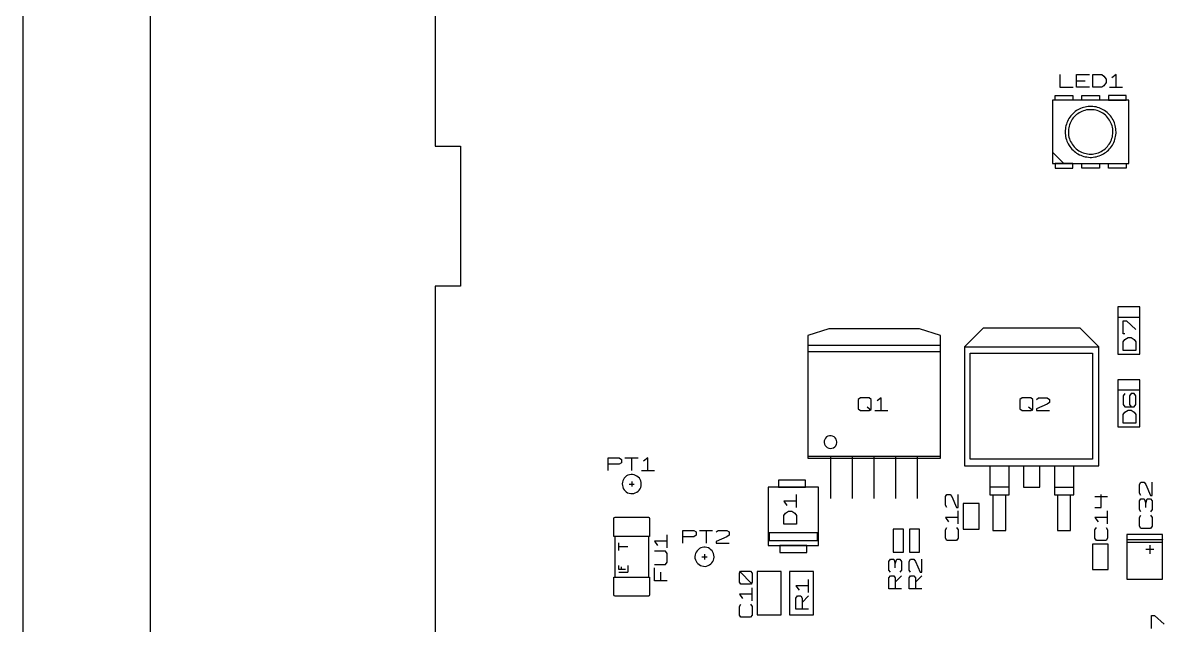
# Model space of a CAD drawing. Extents: x -92 to 503, y -336 to 505.
# Drawn here: x -91.7 to 162.1, y 114.1 to 248.1 of the extents above; entities that cross this region are included whole.
import ezdxf

# ---------------------------------------------------------------- set-up
doc = ezdxf.new("R2010")
doc.units = 0
doc.layers.add('1', color=1, linetype='CONTINUOUS')

msp = doc.modelspace()

# ---------------------------------------------------------------- linework, layer by layer
at = {"layer": '1'}
for p, q in [((-91.65, 504.57), (-91.65, -335.7)), ((-63.35, 476.1), (-63.35, -307.23)), ((0, 316.07), (0, 220.67)), ((138.93, 236.57), (138.93, 233.75)), ((142.6, 233.75), (142.6, 236.57)), ((142.6, 236.57), (145.53, 236.57)), ((146.28, 233.75), (146.28, 236.57)), ((146.28, 236.57), (148.23, 236.57)), ((148.23, 236.57), (148.7, 236.22)), ((148.7, 236.22), (149.2, 235.52)), ((151.43, 236.57), (150.45, 235.87)), ((151.43, 233.75), (151.43, 236.57)), ((138.93, 233.75), (141.85, 233.75)), ((142.6, 235.15), (144.55, 235.15)), ((145.53, 233.75), (142.6, 233.75)), ((148.23, 233.75), (146.28, 233.75)), ((148.7, 234.1), (148.23, 233.75)), ((149.2, 234.8), (148.7, 234.1)), ((149.2, 235.52), (149.2, 234.8)), ((149.98, 233.75), (152.88, 233.75)), ((137.85, 230.9), (137.85, 231.9)), ((137.85, 231.9), (141.8, 231.9)), ((141.8, 231.9), (141.8, 230.9)), ((143.78, 230.9), (143.78, 231.9)), ((143.78, 231.9), (147.75, 231.9)), ((147.75, 231.9), (147.75, 230.9)), ((153.68, 231.9), (149.73, 231.9)), ((149.73, 231.9), (149.73, 230.9)), ((153.68, 230.9), (153.68, 231.9)), ((154.25, 230.9), (137.28, 230.9)), ((137.28, 230.9), (137.28, 216.77)), ((141.8, 230.9), (137.85, 230.9)), ((142.63, 228.55), (142.35, 228.35)), ((142.93, 228.72), (142.63, 228.55)), ((143.23, 228.9), (142.93, 228.72)), ((143.55, 229.05), (143.23, 228.9)), ((143.83, 228.4), (143.53, 228.25)), ((143.88, 229.17), (143.55, 229.05)), ((147.75, 230.9), (143.78, 230.9)), ((144.15, 228.52), (143.83, 228.4)), ((144.2, 229.27), (143.88, 229.17)), ((144.5, 228.62), (144.15, 228.52)), ((144.55, 229.35), (144.2, 229.27)), ((144.83, 228.7), (144.5, 228.62)), ((144.88, 229.42), (144.55, 229.35)), ((145.18, 228.75), (144.83, 228.7)), ((145.23, 229.47), (144.88, 229.42)), ((145.53, 228.77), (145.18, 228.75)), ((145.58, 229.5), (145.23, 229.47)), ((145.88, 228.77), (145.53, 228.77)), ((145.93, 229.5), (145.58, 229.5)), ((146.23, 228.77), (145.88, 228.77)), ((146.28, 229.47), (145.93, 229.5)), ((146.55, 228.72), (146.23, 228.77)), ((146.63, 229.42), (146.28, 229.47)), ((146.9, 228.65), (146.55, 228.72)), ((146.98, 229.37), (146.63, 229.42)), ((147.25, 228.55), (146.9, 228.65)), ((147.3, 229.27), (146.98, 229.37)), ((147.58, 228.45), (147.25, 228.55)), ((147.63, 229.17), (147.3, 229.27)), ((147.9, 228.3), (147.58, 228.45)), ((147.95, 229.05), (147.63, 229.17)), ((148.28, 228.9), (147.95, 229.05)), ((148.58, 228.75), (148.28, 228.9)), ((148.88, 228.55), (148.58, 228.75)), ((149.18, 228.35), (148.88, 228.55)), ((149.73, 230.9), (153.68, 230.9)), ((154.25, 216.77), (154.25, 230.9)), ((140.48, 225.87), (140.38, 225.52)), ((140.63, 226.17), (140.48, 225.87)), ((140.78, 226.5), (140.63, 226.17)), ((140.95, 226.8), (140.78, 226.5)), ((141.13, 227.1), (140.95, 226.8)), ((141.35, 227.37), (141.13, 227.1)), ((141.35, 226.05), (141.2, 225.75)), ((141.58, 227.62), (141.35, 227.37)), ((141.5, 226.35), (141.35, 226.05)), ((141.7, 226.65), (141.5, 226.35)), ((141.83, 227.87), (141.58, 227.62)), ((141.9, 226.92), (141.7, 226.65)), ((142.08, 228.12), (141.83, 227.87)), ((142.13, 227.2), (141.9, 226.92)), ((142.35, 228.35), (142.08, 228.12)), ((142.38, 227.45), (142.13, 227.2)), ((142.65, 227.67), (142.38, 227.45)), ((142.93, 227.87), (142.65, 227.67)), ((143.2, 228.07), (142.93, 227.87)), ((143.53, 228.25), (143.2, 228.07)), ((148.2, 228.15), (147.9, 228.3)), ((148.5, 227.97), (148.2, 228.15)), ((148.78, 227.75), (148.5, 227.97)), ((149.05, 227.55), (148.78, 227.75)), ((149.3, 227.3), (149.05, 227.55)), ((149.45, 228.12), (149.18, 228.35)), ((149.53, 227.05), (149.3, 227.3)), ((149.7, 227.9), (149.45, 228.12)), ((149.75, 226.77), (149.53, 227.05)), ((149.95, 227.65), (149.7, 227.9)), ((149.95, 226.47), (149.75, 226.77)), ((150.18, 227.37), (149.95, 227.65)), ((150.13, 226.17), (149.95, 226.47)), ((150.28, 225.87), (150.13, 226.17)), ((150.38, 227.1), (150.18, 227.37)), ((150.4, 225.55), (150.28, 225.87)), ((150.58, 226.82), (150.38, 227.1)), ((150.75, 226.52), (150.58, 226.82)), ((150.9, 226.2), (150.75, 226.52)), ((151.05, 225.87), (150.9, 226.2)), ((151.15, 225.55), (151.05, 225.87)), ((140.13, 224.17), (140.1, 223.82)), ((140.1, 223.82), (140.13, 223.47)), ((140.15, 224.5), (140.13, 224.17)), ((140.13, 223.47), (140.15, 223.12)), ((140.2, 224.85), (140.15, 224.5)), ((140.28, 225.2), (140.2, 224.85)), ((140.38, 225.52), (140.28, 225.2)), ((140.85, 224.4), (140.83, 224.05)), ((140.83, 224.05), (140.83, 223.7)), ((140.83, 223.7), (140.83, 223.35)), ((140.83, 223.35), (140.88, 223)), ((140.9, 224.75), (140.85, 224.4)), ((140.98, 225.07), (140.9, 224.75)), ((141.08, 225.42), (140.98, 225.07)), ((141.2, 225.75), (141.08, 225.42)), ((150.53, 225.2), (150.4, 225.55)), ((150.6, 224.87), (150.53, 225.2)), ((150.68, 224.52), (150.6, 224.87)), ((150.65, 223.07), (150.7, 223.42)), ((150.7, 224.17), (150.68, 224.52)), ((150.73, 223.82), (150.7, 224.17)), ((150.7, 223.42), (150.73, 223.77)), ((150.73, 223.77), (150.73, 223.82)), ((151.25, 225.22), (151.15, 225.55)), ((151.33, 224.87), (151.25, 225.22)), ((151.38, 224.52), (151.33, 224.87)), ((151.4, 224.17), (151.38, 224.52)), ((151.38, 223.17), (151.43, 223.52)), ((151.43, 223.82), (151.4, 224.17)), ((151.43, 223.52), (151.43, 223.82)), ((140.15, 223.12), (140.2, 222.77)), ((140.2, 222.77), (140.28, 222.42)), ((140.28, 222.42), (140.38, 222.1)), ((140.38, 222.1), (140.5, 221.77)), ((140.5, 221.77), (140.63, 221.45)), ((140.63, 221.45), (140.8, 221.15)), ((140.8, 221.15), (140.98, 220.82)), ((140.88, 223), (140.95, 222.67)), ((140.95, 222.67), (141.05, 222.32)), ((140.98, 220.82), (141.15, 220.55)), ((141.05, 222.32), (141.18, 222)), ((141.18, 222), (141.3, 221.67)), ((141.3, 221.67), (141.48, 221.37)), ((141.48, 221.37), (141.65, 221.07)), ((141.65, 221.07), (141.85, 220.8)), ((141.85, 220.8), (142.08, 220.52)), ((149.5, 220.57), (149.7, 220.85)), ((149.7, 220.85), (149.9, 221.12)), ((149.9, 221.12), (150.1, 221.42)), ((150.1, 221.42), (150.25, 221.75)), ((150.25, 221.75), (150.38, 222.05)), ((150.38, 222.05), (150.5, 222.4)), ((150.4, 220.6), (150.6, 220.9)), ((150.5, 222.4), (150.6, 222.72)), ((150.6, 222.72), (150.65, 223.07)), ((150.6, 220.9), (150.78, 221.2)), ((150.78, 221.2), (150.93, 221.5)), ((150.93, 221.5), (151.05, 221.82)), ((151.05, 221.82), (151.18, 222.15)), ((151.18, 222.15), (151.25, 222.5)), ((151.25, 222.5), (151.33, 222.82)), ((151.33, 222.82), (151.38, 223.17)), ((0, 220.67), (5.65, 220.67)), ((5.65, 220.67), (5.65, 189.55)), ((139.83, 216.77), (137.28, 219.3)), ((141.15, 220.55), (141.38, 220.27)), ((141.38, 220.27), (141.6, 220)), ((141.6, 220), (141.85, 219.75)), ((141.85, 219.75), (142.1, 219.52)), ((142.08, 220.52), (142.33, 220.27)), ((142.1, 219.52), (142.38, 219.3)), ((142.33, 220.27), (142.58, 220.05)), ((142.38, 219.3), (142.65, 219.1)), ((142.58, 220.05), (142.85, 219.82)), ((142.65, 219.1), (142.95, 218.92)), ((142.85, 219.82), (143.15, 219.62)), ((142.95, 218.92), (143.28, 218.75)), ((143.15, 219.62), (143.45, 219.45)), ((143.28, 218.75), (143.58, 218.62)), ((143.45, 219.45), (143.75, 219.3)), ((143.58, 218.62), (143.9, 218.5)), ((143.75, 219.3), (144.08, 219.17)), ((143.9, 218.5), (144.25, 218.37)), ((144.08, 219.17), (144.43, 219.07)), ((144.25, 218.37), (144.58, 218.3)), ((144.43, 219.07), (144.75, 219)), ((144.58, 218.3), (144.93, 218.25)), ((144.75, 219), (145.1, 218.92)), ((144.93, 218.25), (145.28, 218.2)), ((145.1, 218.92), (145.45, 218.9)), ((145.45, 218.9), (145.8, 218.87)), ((145.8, 218.87), (146.15, 218.9)), ((146.15, 218.9), (146.5, 218.95)), ((146.33, 218.2), (146.68, 218.25)), ((146.5, 218.95), (146.83, 219)), ((146.68, 218.25), (147, 218.32)), ((146.83, 219), (147.18, 219.1)), ((147, 218.32), (147.35, 218.4)), ((147.18, 219.1), (147.5, 219.2)), ((147.35, 218.4), (147.68, 218.5)), ((147.5, 219.2), (147.83, 219.32)), ((147.68, 218.5), (148, 218.65)), ((147.83, 219.32), (148.13, 219.5)), ((148, 218.65), (148.33, 218.77)), ((148.13, 219.5), (148.43, 219.67)), ((148.33, 218.77), (148.63, 218.95)), ((148.43, 219.67), (148.73, 219.87)), ((148.63, 218.95), (148.93, 219.15)), ((148.73, 219.87), (149, 220.07)), ((148.93, 219.15), (149.2, 219.35)), ((149, 220.07), (149.25, 220.32)), ((149.2, 219.35), (149.48, 219.55)), ((149.25, 220.32), (149.5, 220.57)), ((149.48, 219.55), (149.73, 219.8)), ((149.73, 219.8), (149.98, 220.05)), ((149.98, 220.05), (150.2, 220.32)), ((150.2, 220.32), (150.4, 220.6)), ((137.28, 216.77), (154.25, 216.77)), ((141.8, 216.77), (137.85, 216.77)), ((137.85, 216.77), (137.85, 215.77)), ((137.85, 215.77), (141.8, 215.77)), ((141.8, 215.77), (141.8, 216.77)), ((143.78, 216.77), (147.75, 216.77)), ((143.78, 215.77), (143.78, 216.77)), ((147.75, 215.77), (143.78, 215.77)), ((145.28, 218.2), (145.63, 218.17)), ((145.63, 218.17), (145.98, 218.17)), ((145.98, 218.17), (146.33, 218.2)), ((147.75, 216.77), (147.75, 215.77)), ((149.73, 215.77), (149.73, 216.77)), ((149.73, 216.77), (153.68, 216.77)), ((153.68, 215.77), (149.73, 215.77)), ((153.68, 216.77), (153.68, 215.77)), ((5.65, 189.55), (0, 189.55)), ((0, 189.55), (0, 94.15)), ((156.68, 184.9), (151.78, 184.9)), ((151.78, 184.9), (151.78, 174.4)), ((156.68, 174.4), (156.68, 184.9)), ((121.9, 180.2), (117.75, 176.05)), ((143.45, 180.2), (121.9, 180.2)), ((147.57, 176.05), (143.45, 180.2)), ((156.68, 182.52), (151.78, 182.52)), ((153, 178.9), (153, 181.8)), ((153, 181.8), (153.73, 181.8)), ((153.73, 181.8), (155.83, 179.87)), ((87.57, 180.02), (82.9, 178.57)), ((82.9, 178.57), (82.9, 151.27)), ((107.7, 180.02), (87.57, 180.02)), ((112.37, 178.57), (107.7, 180.02)), ((112.37, 151.27), (112.37, 178.57)), ((153.35, 178.9), (153, 178.9)), ((153, 177.15), (153.35, 177.65)), ((153.35, 177.65), (154.08, 178.12)), ((154.08, 178.12), (154.78, 178.12)), ((154.78, 178.12), (155.48, 177.65)), ((155.48, 177.65), (155.83, 177.15)), ((82.9, 176.42), (112.37, 176.42)), ((117.75, 176.05), (147.57, 176.05)), ((117.75, 176.05), (117.75, 149.6)), ((147.57, 149.6), (147.57, 176.05)), ((153, 175.22), (153, 177.15)), ((155.83, 175.22), (153, 175.22)), ((155.83, 177.15), (155.83, 175.22)), ((82.9, 174.97), (112.37, 174.97)), ((119, 151.02), (119, 174.62)), ((119, 174.62), (146.17, 174.62)), ((146.17, 174.62), (146.17, 151.02)), ((151.78, 174.4), (156.68, 174.4)), ((156.68, 168.72), (151.78, 168.72)), ((151.78, 168.72), (151.78, 158.25)), ((156.68, 158.25), (156.68, 168.72)), ((156.68, 166.37), (151.78, 166.37)), ((153.35, 165.65), (153, 165.15)), ((153, 165.15), (153, 163.22)), ((154.78, 165.65), (154.43, 165.15)), ((154.43, 165.15), (154.43, 163.22)), ((155.48, 165.65), (154.78, 165.65)), ((155.83, 165.15), (155.48, 165.65)), ((155.83, 163.22), (155.83, 165.15)), ((94.57, 164.7), (94.1, 164.35)), ((94.1, 164.35), (94.1, 162.22)), ((96.52, 164.7), (94.57, 164.7)), ((97, 161.87), (96.05, 162.6)), ((97, 164.35), (96.52, 164.7)), ((97, 162.22), (97, 164.35)), ((99.22, 164.7), (98.27, 164)), ((99.22, 161.87), (99.22, 164.7)), ((130.52, 164.7), (130.02, 164.35)), ((130.02, 164.35), (130.02, 162.22)), ((132.45, 164.7), (130.52, 164.7)), ((132.95, 161.87), (131.97, 162.6)), ((132.95, 164.35), (132.45, 164.7)), ((132.95, 162.22), (132.95, 164.35)), ((133.7, 164.35), (134.2, 164.7)), ((136.12, 163.3), (133.7, 162.22)), ((134.2, 164.7), (136.12, 164.7)), ((136.12, 164.7), (136.62, 164.35)), ((136.62, 163.65), (136.12, 163.3)), ((136.62, 164.35), (136.62, 163.65)), ((153, 163.22), (153.35, 162.72)), ((153.35, 162.72), (155.48, 162.72)), ((154.43, 163.22), (154.78, 162.72)), ((155.48, 162.72), (155.83, 163.22)), ((94.1, 162.22), (94.57, 161.87)), ((94.57, 161.87), (96.52, 161.87)), ((96.52, 161.87), (97, 162.22)), ((97.77, 161.87), (100.7, 161.87)), ((130.02, 162.22), (130.52, 161.87)), ((130.52, 161.87), (132.45, 161.87)), ((132.45, 161.87), (132.95, 162.22)), ((133.7, 162.22), (133.7, 161.87)), ((133.7, 161.87), (136.62, 161.87)), ((153, 161), (153.35, 161.47)), ((153, 159.05), (153, 161)), ((153.35, 161.47), (154.08, 161.97)), ((154.08, 161.97), (154.78, 161.97)), ((154.78, 161.97), (155.48, 161.47)), ((155.48, 161.47), (155.83, 161)), ((155.83, 161), (155.83, 159.05)), ((151.78, 158.25), (156.68, 158.25)), ((155.83, 159.05), (153, 159.05)), ((86.55, 155.12), (86.52, 154.77)), ((86.65, 155.45), (86.55, 155.12)), ((86.82, 155.75), (86.65, 155.45)), ((87.07, 156), (86.82, 155.75)), ((87.37, 156.17), (87.07, 156)), ((87.72, 156.25), (87.37, 156.17)), ((88.07, 156.27), (87.72, 156.25)), ((88.4, 156.2), (88.07, 156.27)), ((88.72, 156.05), (88.4, 156.2)), ((88.97, 155.82), (88.72, 156.05)), ((89.17, 155.52), (88.97, 155.82)), ((89.3, 155.2), (89.17, 155.52)), ((89.35, 154.87), (89.3, 155.2)), ((89.35, 154.7), (89.35, 154.87)), ((86.52, 154.77), (86.6, 154.42)), ((86.6, 154.42), (86.72, 154.12)), ((86.72, 154.12), (86.95, 153.85)), ((86.95, 153.85), (87.22, 153.62)), ((87.22, 153.62), (87.55, 153.5)), ((87.55, 153.5), (87.9, 153.45)), ((87.9, 153.45), (88.25, 153.47)), ((88.25, 153.47), (88.57, 153.6)), ((88.57, 153.6), (88.87, 153.8)), ((88.87, 153.8), (89.1, 154.05)), ((89.1, 154.05), (89.25, 154.37)), ((89.25, 154.37), (89.35, 154.7)), ((38.53, 148.5), (38.53, 151.32)), ((38.53, 151.32), (40.95, 151.32)), ((40.95, 149.92), (38.53, 149.92)), ((40.95, 151.32), (41.45, 150.97)), ((41.45, 150.27), (40.95, 149.92)), ((41.45, 150.97), (41.45, 150.27)), ((42.2, 151.32), (45.13, 151.32)), ((43.68, 151.32), (43.68, 148.5)), ((47.35, 151.32), (46.38, 150.62)), ((47.35, 148.5), (47.35, 151.32)), ((82.9, 151.7), (112.37, 151.7)), ((82.9, 151.27), (112.37, 151.27)), ((88.02, 142.3), (88.02, 151.62)), ((92.82, 142.3), (92.82, 151.62)), ((97.62, 142.3), (97.62, 151.62)), ((102.45, 142.3), (102.45, 151.62)), ((107.25, 142.3), (107.25, 151.62)), ((146.17, 151.02), (119, 151.02)), ((42.6, 147.32), (42.33, 147.1)), ((42.6, 147.32), (42.33, 147.1)), ((42.9, 147.47), (42.6, 147.32)), ((42.9, 147.47), (42.6, 147.32)), ((43.25, 147.57), (42.9, 147.47)), ((43.25, 147.57), (42.9, 147.47)), ((43.58, 147.65), (43.25, 147.57)), ((43.58, 147.65), (43.25, 147.57)), ((43.93, 147.62), (43.58, 147.65)), ((43.93, 147.62), (43.58, 147.65)), ((44.28, 147.57), (43.93, 147.62)), ((44.28, 147.57), (43.93, 147.62)), ((44.6, 147.45), (44.28, 147.57)), ((44.6, 147.45), (44.28, 147.57)), ((44.9, 147.3), (44.6, 147.45)), ((44.9, 147.3), (44.6, 147.45)), ((45.18, 147.07), (44.9, 147.3)), ((45.18, 147.07), (44.9, 147.3)), ((45.9, 148.5), (48.8, 148.5)), ((117.75, 149.6), (147.57, 149.6)), ((117.75, 149.6), (123.32, 149.6)), ((123.32, 149.6), (123.32, 143.1)), ((127.65, 143.1), (127.65, 149.6)), ((127.65, 149.6), (130.87, 149.6)), ((130.87, 149.6), (130.87, 144.8)), ((134.47, 144.8), (134.47, 149.6)), ((134.47, 149.6), (137.87, 149.6)), ((137.7, 149.6), (137.7, 143.1)), ((142.02, 143.1), (142.02, 149.6)), ((142.02, 149.6), (147.57, 149.6)), ((41.65, 145.9), (41.63, 145.57)), ((41.65, 145.9), (41.63, 145.57)), ((41.63, 145.57), (41.65, 145.22)), ((41.63, 145.57), (41.65, 145.22)), ((41.75, 146.25), (41.65, 145.9)), ((41.75, 146.25), (41.65, 145.9)), ((41.65, 145.22), (41.73, 144.87)), ((41.65, 145.22), (41.73, 144.87)), ((41.73, 144.87), (41.85, 144.55)), ((41.73, 144.87), (41.85, 144.55)), ((41.9, 146.55), (41.75, 146.25)), ((41.9, 146.55), (41.75, 146.25)), ((42.08, 146.85), (41.9, 146.55)), ((42.08, 146.85), (41.9, 146.55)), ((42.33, 147.1), (42.08, 146.85)), ((42.33, 147.1), (42.08, 146.85)), ((43.18, 145.52), (44.3, 145.52)), ((43.75, 146.1), (43.75, 144.95)), ((45.43, 146.82), (45.18, 147.07)), ((45.43, 146.82), (45.18, 147.07)), ((45.6, 146.52), (45.43, 146.82)), ((45.6, 146.52), (45.43, 146.82)), ((45.58, 144.45), (45.73, 144.75)), ((45.58, 144.45), (45.73, 144.75)), ((45.75, 146.2), (45.6, 146.52)), ((45.75, 146.2), (45.6, 146.52)), ((45.73, 144.75), (45.83, 145.1)), ((45.73, 144.75), (45.83, 145.1)), ((45.83, 145.87), (45.75, 146.2)), ((45.83, 145.87), (45.75, 146.2)), ((45.85, 145.52), (45.83, 145.87)), ((45.85, 145.52), (45.83, 145.87)), ((45.83, 145.1), (45.85, 145.45)), ((45.83, 145.1), (45.85, 145.45)), ((45.85, 145.45), (45.85, 145.52)), ((45.85, 145.45), (45.85, 145.52)), ((74.1, 144.85), (74.1, 131.82)), ((85.25, 144.85), (74.1, 144.85)), ((82.38, 146.4), (76.4, 146.4)), ((76.4, 146.4), (76.4, 144.85)), ((76.4, 144.85), (82.38, 144.85)), ((82.38, 144.85), (82.38, 146.4)), ((85.25, 131.82), (85.25, 144.85)), ((127.65, 144.8), (123.32, 144.8)), ((130.87, 144.8), (134.47, 144.8)), ((137.7, 144.8), (142.02, 144.8)), ((156.6, 145.43), (156.95, 145.93)), ((156.6, 143.5), (156.6, 145.43)), ((156.95, 145.93), (157.65, 145.93)), ((157.65, 145.93), (158.02, 145.43)), ((158.02, 145.43), (159.07, 143)), ((159.42, 143), (159.42, 145.93)), ((41.85, 144.55), (42.03, 144.25)), ((41.85, 144.55), (42.03, 144.25)), ((42.03, 144.25), (42.28, 144)), ((42.03, 144.25), (42.28, 144)), ((42.28, 144), (42.53, 143.77)), ((42.28, 144), (42.53, 143.77)), ((42.53, 143.77), (42.83, 143.6)), ((42.53, 143.77), (42.83, 143.6)), ((42.83, 143.6), (43.18, 143.47)), ((42.83, 143.6), (43.18, 143.47)), ((43.18, 143.47), (43.5, 143.42)), ((43.18, 143.47), (43.5, 143.42)), ((43.5, 143.42), (43.85, 143.4)), ((43.5, 143.42), (43.85, 143.4)), ((43.85, 143.4), (44.2, 143.45)), ((43.85, 143.4), (44.2, 143.45)), ((44.2, 143.45), (44.53, 143.55)), ((44.2, 143.45), (44.53, 143.55)), ((44.53, 143.55), (44.85, 143.7)), ((44.53, 143.55), (44.85, 143.7)), ((44.85, 143.7), (45.13, 143.92)), ((44.85, 143.7), (45.13, 143.92)), ((45.13, 143.92), (45.38, 144.17)), ((45.13, 143.92), (45.38, 144.17)), ((45.38, 144.17), (45.58, 144.45)), ((45.38, 144.17), (45.58, 144.45)), ((80.38, 140.27), (80.38, 143.17)), ((113.48, 142.75), (113.83, 143.22)), ((113.48, 140.8), (113.48, 142.75)), ((113.83, 143.22), (114.55, 143.22)), ((114.55, 143.22), (114.9, 142.75)), ((114.9, 142.75), (115.95, 140.32)), ((116.3, 140.32), (116.3, 143.22)), ((123.32, 143.1), (124.05, 143.1)), ((123.5, 143.1), (127.47, 143.1)), ((124.05, 143.1), (124.05, 135.17)), ((126.92, 135.17), (126.92, 143.1)), ((126.92, 143.1), (127.65, 143.1)), ((137.7, 143.1), (138.42, 143.1)), ((137.87, 143.1), (141.82, 143.1)), ((138.42, 143.1), (138.42, 135.17)), ((141.3, 135.17), (141.3, 143.1)), ((141.3, 143.1), (142.02, 143.1)), ((146.73, 142.75), (149.55, 142.75)), ((148.13, 140.32), (148.13, 143.22)), ((156.95, 143), (156.6, 143.5)), ((156.6, 141.75), (156.95, 142.25)), ((156.95, 142.25), (157.65, 142.25)), ((157.65, 142.25), (158.02, 141.28)), ((158.02, 141.28), (158.37, 142.25)), ((158.37, 142.25), (159.07, 142.25)), ((159.07, 143), (159.42, 143)), ((159.07, 142.25), (159.42, 141.75)), ((80.38, 141.72), (77.55, 141.72)), ((77.55, 141.72), (78.25, 140.75)), ((113.83, 140.32), (113.48, 140.8)), ((115.95, 140.32), (116.3, 140.32)), ((117.43, 141.17), (117.43, 135.5)), ((120.98, 141.17), (117.43, 141.17)), ((120.98, 135.5), (120.98, 141.17)), ((146.73, 140.32), (148.13, 140.32)), ((156.6, 139.83), (156.6, 141.75)), ((156.95, 139.33), (156.6, 139.83)), ((158.02, 140.3), (158.02, 141.28)), ((159.42, 139.83), (159.07, 139.33)), ((159.42, 141.75), (159.42, 139.83)), ((39.78, 137.85), (39.85, 138.05)), ((39.78, 133.87), (39.78, 137.85)), ((39.85, 138.05), (40.05, 138.12)), ((40.05, 138.12), (43.75, 138.12)), ((43.75, 138.12), (47.43, 138.12)), ((47.43, 138.12), (47.63, 138.05)), ((47.63, 138.05), (47.7, 137.85)), ((47.7, 137.85), (47.7, 133.87)), ((77.55, 138.52), (77.9, 139.02)), ((77.55, 136.6), (77.55, 138.52)), ((77.9, 139.02), (78.6, 139.5)), ((78.6, 139.5), (79.33, 139.5)), ((79.33, 139.5), (80.03, 139.02)), ((80.03, 139.02), (80.38, 138.52)), ((80.38, 138.52), (80.38, 136.6)), ((116.3, 138.1), (113.48, 138.1)), ((113.48, 138.1), (114.2, 137.12)), ((116.3, 136.65), (116.3, 139.55)), ((149.55, 138.1), (146.73, 138.1)), ((146.73, 138.1), (147.43, 137.12)), ((149.55, 136.65), (149.55, 139.55)), ((156.6, 138.08), (156.95, 138.58)), ((156.6, 136.15), (156.6, 138.08)), ((159.07, 138.58), (159.42, 138.08)), ((159.42, 138.08), (159.42, 136.15)), ((55.13, 132.4), (55.13, 135.22)), ((55.13, 135.22), (57.55, 135.22)), ((57.55, 135.22), (58.05, 134.87)), ((58.05, 134.87), (58.05, 134.17)), ((58.8, 135.22), (61.73, 135.22)), ((60.25, 135.22), (60.25, 132.4)), ((62.48, 134.87), (62.98, 135.22)), ((62.98, 135.22), (64.9, 135.22)), ((64.9, 135.22), (65.4, 134.87)), ((65.4, 134.87), (65.4, 134.17)), ((85.05, 134.65), (74.3, 134.65)), ((74.3, 134.65), (74.3, 132.95)), ((80.38, 136.6), (77.55, 136.6)), ((85.05, 132.95), (85.05, 134.65)), ((101.9, 135.5), (101.9, 130.4)), ((104.15, 135.5), (101.9, 135.5)), ((104.15, 130.4), (104.15, 135.5)), ((107.75, 135.5), (105.5, 135.5)), ((105.5, 135.5), (105.5, 130.4)), ((107.75, 130.4), (107.75, 135.5)), ((113.48, 135.37), (113.83, 135.87)), ((113.48, 133.45), (113.48, 135.37)), ((115.95, 135.87), (116.3, 135.37)), ((116.3, 135.37), (116.3, 133.45)), ((117.43, 135.5), (120.98, 135.5)), ((124.05, 135.17), (126.92, 135.17)), ((138.42, 135.17), (141.3, 135.17)), ((146.73, 135.37), (147.08, 135.87)), ((146.73, 133.45), (146.73, 135.37)), ((149.2, 135.87), (149.55, 135.37)), ((149.55, 135.37), (149.55, 133.45)), ((156.95, 135.65), (156.6, 136.15)), ((159.07, 135.65), (156.95, 135.65)), ((159.42, 136.15), (159.07, 135.65)), ((47.7, 133.87), (39.78, 133.87)), ((40.05, 124.82), (40.05, 133.87)), ((40.9, 130.77), (40.9, 132.47)), ((47.43, 133.87), (47.43, 124.82)), ((51.63, 132.8), (48.8, 132.8)), ((48.8, 132.8), (49.5, 131.82)), ((51.63, 131.32), (51.63, 134.25)), ((57.55, 133.8), (55.13, 133.8)), ((58.05, 134.17), (57.55, 133.8)), ((64.9, 133.8), (62.48, 132.75)), ((62.48, 132.75), (62.48, 132.4)), ((62.48, 132.4), (65.4, 132.4)), ((65.4, 134.17), (64.9, 133.8)), ((74.3, 132.95), (85.05, 132.95)), ((113.83, 132.95), (113.48, 133.45)), ((115.95, 132.95), (113.83, 132.95)), ((116.3, 133.45), (115.95, 132.95)), ((146.18, 132.17), (146.18, 126.52)), ((149.7, 132.17), (146.18, 132.17)), ((147.08, 132.95), (146.73, 133.45)), ((149.2, 132.95), (147.08, 132.95)), ((149.55, 133.45), (149.2, 132.95)), ((149.7, 126.52), (149.7, 132.17)), ((161.77, 134.3), (153.85, 134.3)), ((153.85, 134.3), (153.85, 124.4)), ((153.87, 133.2), (153.85, 133.2)), ((153.85, 133.2), (153.85, 133.18)), ((153.85, 133.18), (161.77, 133.18)), ((153.87, 132.63), (153.85, 132.63)), ((153.85, 132.63), (153.85, 132.6)), ((153.85, 132.6), (161.77, 132.6)), ((161.77, 124.4), (161.77, 134.3)), ((161.77, 133.18), (161.77, 133.15)), ((161.77, 132.6), (161.77, 132.58)), ((40.9, 131.62), (42.9, 131.62)), ((51.28, 130.57), (48.8, 130.57)), ((51.63, 130.07), (51.28, 130.57)), ((51.63, 128.15), (51.63, 130.07)), ((57.83, 129.75), (57.8, 129.4)), ((57.83, 129.75), (57.8, 129.4)), ((57.93, 130.07), (57.83, 129.75)), ((57.93, 130.07), (57.83, 129.75)), ((58.05, 130.4), (57.93, 130.07)), ((58.05, 130.4), (57.93, 130.07)), ((58.25, 130.67), (58.05, 130.4)), ((58.25, 130.67), (58.05, 130.4)), ((58.5, 130.92), (58.25, 130.67)), ((58.5, 130.92), (58.25, 130.67)), ((58.78, 131.15), (58.5, 130.92)), ((58.78, 131.15), (58.5, 130.92)), ((59.08, 131.3), (58.78, 131.15)), ((59.08, 131.3), (58.78, 131.15)), ((59.4, 131.42), (59.08, 131.3)), ((59.4, 131.42), (59.08, 131.3)), ((59.75, 131.47), (59.4, 131.42)), ((59.75, 131.47), (59.4, 131.42)), ((60.1, 131.47), (59.75, 131.47)), ((60.1, 131.47), (59.75, 131.47)), ((59.9, 129.92), (59.9, 128.77)), ((60.45, 131.4), (60.1, 131.47)), ((60.45, 131.4), (60.1, 131.47)), ((60.78, 131.3), (60.45, 131.4)), ((60.78, 131.3), (60.45, 131.4)), ((61.08, 131.12), (60.78, 131.3)), ((61.08, 131.12), (60.78, 131.3)), ((61.35, 130.9), (61.08, 131.12)), ((61.35, 130.9), (61.08, 131.12)), ((61.6, 130.65), (61.35, 130.9)), ((61.6, 130.65), (61.35, 130.9)), ((61.78, 130.35), (61.6, 130.65)), ((61.78, 130.35), (61.6, 130.65)), ((61.93, 130.05), (61.78, 130.35)), ((61.93, 130.05), (61.78, 130.35)), ((62, 129.7), (61.93, 130.05)), ((62, 129.7), (61.93, 130.05)), ((62.03, 129.35), (62, 129.7)), ((62.03, 129.35), (62, 129.7)), ((74.1, 131.82), (85.25, 131.82)), ((82.65, 131.82), (76.68, 131.82)), ((76.68, 131.82), (76.68, 130.27)), ((76.68, 130.27), (82.65, 130.27)), ((82.65, 130.27), (82.65, 131.82)), ((101.9, 130.4), (104.15, 130.4)), ((105.5, 130.4), (107.75, 130.4)), ((159.82, 130.95), (158.07, 130.95)), ((158.95, 131.9), (158.95, 130)), ((40.9, 126.52), (40.9, 127.37)), ((41.48, 126.52), (41.48, 127.1)), ((42.9, 127.37), (42.9, 125.95)), ((48.8, 127.65), (51.28, 127.65)), ((48.8, 123.97), (48.8, 126.9)), ((51.28, 127.65), (51.63, 128.15)), ((57.8, 129.4), (57.8, 129.05)), ((57.8, 129.4), (57.8, 129.05)), ((57.8, 129.05), (57.9, 128.7)), ((57.8, 129.05), (57.9, 128.7)), ((57.9, 128.7), (58.03, 128.37)), ((57.9, 128.7), (58.03, 128.37)), ((58.03, 128.37), (58.2, 128.1)), ((58.03, 128.37), (58.2, 128.1)), ((58.2, 128.1), (58.43, 127.82)), ((58.2, 128.1), (58.43, 127.82)), ((58.43, 127.82), (58.7, 127.6)), ((58.43, 127.82), (58.7, 127.6)), ((58.7, 127.6), (59, 127.42)), ((58.7, 127.6), (59, 127.42)), ((59, 127.42), (59.33, 127.3)), ((59, 127.42), (59.33, 127.3)), ((59.33, 127.3), (59.68, 127.25)), ((59.33, 127.3), (59.68, 127.25)), ((59.35, 129.35), (60.48, 129.35)), ((59.68, 127.25), (60.03, 127.22)), ((59.68, 127.25), (60.03, 127.22)), ((60.03, 127.22), (60.38, 127.27)), ((60.03, 127.22), (60.38, 127.27)), ((60.38, 127.27), (60.7, 127.37)), ((60.38, 127.27), (60.7, 127.37)), ((60.7, 127.37), (61, 127.55)), ((60.7, 127.37), (61, 127.55)), ((61, 127.55), (61.3, 127.75)), ((61, 127.55), (61.3, 127.75)), ((61.3, 127.75), (61.55, 128)), ((61.3, 127.75), (61.55, 128)), ((61.55, 128), (61.75, 128.27)), ((61.55, 128), (61.75, 128.27)), ((61.75, 128.27), (61.9, 128.6)), ((61.75, 128.27), (61.9, 128.6)), ((61.9, 128.6), (62, 128.92)), ((61.9, 128.6), (62, 128.92)), ((62, 128.92), (62.03, 129.27)), ((62, 128.92), (62.03, 129.27)), ((62.03, 129.27), (62.03, 129.35)), ((62.03, 129.27), (62.03, 129.35)), ((100.9, 128.32), (101.25, 128.8)), ((100.9, 126.37), (100.9, 128.32)), ((101.25, 128.8), (101.98, 128.8)), ((101.98, 128.8), (102.33, 127.85)), ((102.33, 127.85), (102.68, 128.8)), ((102.33, 126.87), (102.33, 127.85)), ((102.68, 128.8), (103.38, 128.8)), ((103.38, 128.8), (103.73, 128.32)), ((103.73, 128.32), (103.73, 126.37)), ((105.4, 128.32), (105.75, 128.8)), ((105.4, 126.37), (105.4, 128.32)), ((105.75, 128.8), (106.45, 128.8)), ((106.45, 128.8), (106.8, 128.32)), ((106.8, 128.32), (107.88, 125.9)), ((108.23, 125.9), (108.23, 128.8)), ((39.78, 120.87), (39.78, 124.82)), ((39.78, 124.82), (47.7, 124.82)), ((42.33, 126.52), (40.9, 126.52)), ((40.9, 125.95), (42.9, 125.95)), ((47.7, 124.82), (47.7, 120.87)), ((50.23, 123.97), (50.23, 125.92)), ((67.68, 125.67), (68.03, 126.15)), ((70.5, 123.25), (67.68, 126.15)), ((67.68, 123.72), (67.68, 125.67)), ((68.03, 126.15), (70.15, 126.15)), ((70.15, 126.15), (70.5, 125.67)), ((70.5, 125.67), (70.5, 123.72)), ((76.95, 126.07), (71.63, 126.07)), ((71.63, 126.07), (71.63, 116.45)), ((76.95, 116.45), (76.95, 126.07)), ((78.8, 126.07), (78.8, 116.45)), ((84.12, 126.07), (78.8, 126.07)), ((84.12, 116.45), (84.12, 126.07)), ((101.25, 125.9), (100.9, 126.37)), ((100.9, 124.65), (101.25, 125.12)), ((100.9, 122.22), (100.9, 124.65)), ((101.25, 125.12), (101.98, 125.12)), ((101.98, 125.12), (102.33, 124.65)), ((102.33, 123.67), (103.73, 125.12)), ((102.33, 124.65), (102.33, 122.22)), ((103.73, 126.37), (103.38, 125.9)), ((105.75, 125.9), (105.4, 126.37)), ((105.4, 124.65), (105.75, 125.12)), ((105.4, 122.22), (105.4, 124.65)), ((105.75, 125.12), (106.45, 125.12)), ((106.45, 125.12), (106.8, 124.65)), ((106.8, 123.67), (108.23, 125.12)), ((106.8, 124.65), (106.8, 122.22)), ((107.88, 125.9), (108.23, 125.9)), ((146.18, 126.52), (149.7, 126.52)), ((153.85, 124.4), (161.77, 124.4)), ((51.63, 123.97), (48.8, 123.97)), ((68.03, 123.25), (67.68, 123.72)), ((70.15, 123.25), (68.03, 123.25)), ((70.5, 123.72), (70.15, 123.25)), ((70.5, 119.57), (70.5, 122.47)), ((83.07, 122.87), (80.25, 122.87)), ((80.25, 122.87), (80.95, 121.9)), ((83.07, 121.4), (83.07, 124.32)), ((103.73, 122.22), (100.9, 122.22)), ((108.23, 122.22), (105.4, 122.22)), ((39.85, 120.67), (39.78, 120.87)), ((40.05, 120.57), (39.85, 120.67)), ((43.75, 120.57), (40.05, 120.57)), ((47.43, 120.57), (43.75, 120.57)), ((47.63, 120.67), (47.43, 120.57)), ((47.7, 120.87), (47.63, 120.67)), ((70.5, 121.02), (67.68, 121.02)), ((67.68, 121.02), (68.38, 120.05)), ((80.25, 120.15), (80.6, 120.65)), ((80.25, 117.72), (80.25, 120.15)), ((80.6, 120.65), (81.3, 120.65)), ((81.3, 120.65), (81.65, 120.15)), ((81.65, 119.17), (83.07, 120.65)), ((81.65, 120.15), (81.65, 117.72)), ((67.68, 118.32), (68.03, 118.8)), ((67.68, 116.37), (67.68, 118.32)), ((70.15, 118.8), (70.5, 118.32)), ((70.5, 118.32), (70.5, 116.37)), ((83.07, 117.72), (80.25, 117.72)), ((68.03, 115.9), (67.68, 116.37)), ((70.15, 115.9), (68.03, 115.9)), ((70.5, 116.37), (70.15, 115.9)), ((71.63, 116.45), (76.95, 116.45)), ((78.8, 116.45), (84.12, 116.45)), ((159.3, 113.37), (159.3, 116.27)), ((159.3, 116.27), (160, 116.27)), ((160, 116.27), (162.12, 114.35))]:
    msp.add_line(p, q, dxfattribs=at)

doc.saveas('drawing.dxf')
